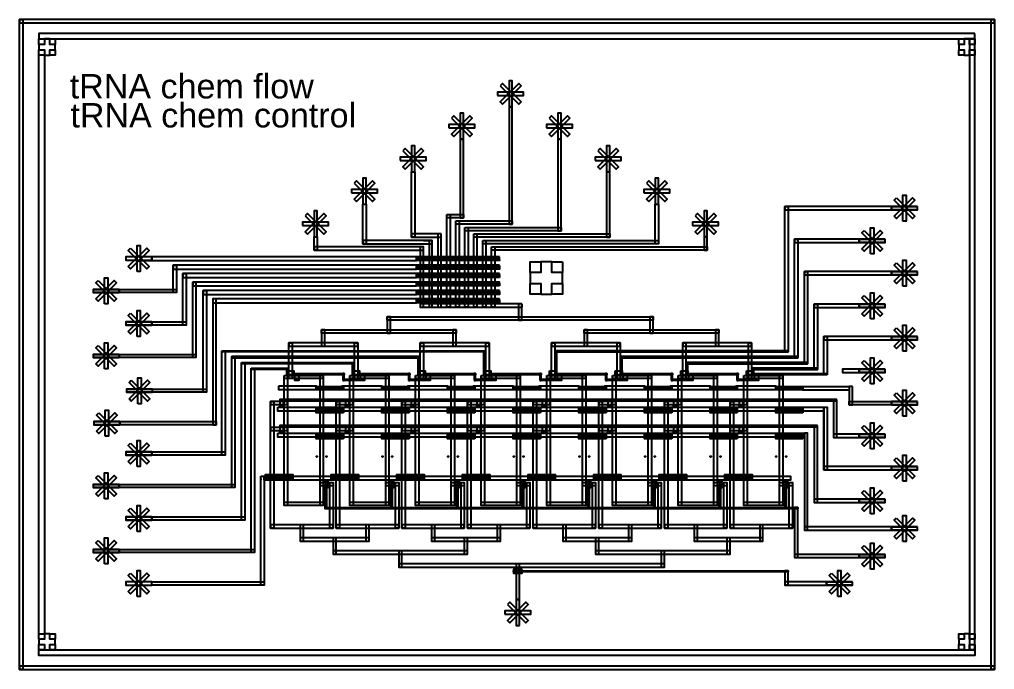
# Model space of a CAD drawing. Header units: millimetres. Extents: x -31993 to 32007, y -21958 to 22042.
# Drawn here: x -31993 to -1993, y -21958 to -1958 of the extents above; entities that cross this region are included whole.
import ezdxf

# ---------------------------------------------------------------- set-up
doc = ezdxf.new("R2010")
doc.units = ezdxf.units.MM
doc.layers.add('Control', color=1, linetype='Continuous')
doc.layers.add('flow', color=150, linetype='Continuous')
doc.styles.get("Standard").update_dxf_attribs({"font": 'arial.ttf'})

msp = doc.modelspace()

# ---------------------------------------------------------------- linework, layer by layer
at = {"layer": 'Control'}
for p, q in [((-31993, -1958), (-31893, -1958)), ((-1993, -1958), (-1993, -2058)), ((-5160, -7816), (-5160, -7716)), ((-5160, -7816), (-5160, -7716)), ((-5160, -7816), (-5160, -7716)), ((-5160, -7716), (-4360, -7716)), ((-4360, -7816), (-5160, -7816)), ((-6160, -8816), (-6160, -8716)), ((-6160, -8816), (-6160, -8716)), ((-6160, -8816), (-6160, -8716)), ((-6160, -8716), (-5360, -8716)), ((-5360, -8816), (-6160, -8816)), ((-27926, -9261), (-27926, -9361)), ((-5160, -9816), (-5160, -9716)), ((-5160, -9816), (-5160, -9716)), ((-5160, -9816), (-5160, -9716)), ((-5160, -9716), (-4360, -9716)), ((-4360, -9816), (-5160, -9816)), ((-29726, -10261), (-28926, -10261)), ((-28926, -10361), (-29726, -10361)), ((-28926, -10261), (-28926, -10361)), ((-28926, -10261), (-28926, -10361)), ((-6160, -10816), (-6160, -10716)), ((-6160, -10816), (-6160, -10716)), ((-6160, -10816), (-6160, -10716)), ((-6160, -10716), (-5360, -10716)), ((-5360, -10816), (-6160, -10816)), ((-28726, -11261), (-27926, -11261)), ((-27926, -11361), (-28726, -11361)), ((-27926, -11261), (-27926, -11361)), ((-27926, -11261), (-27926, -11361)), ((-5160, -11816), (-5160, -11716)), ((-5160, -11816), (-5160, -11716)), ((-5160, -11816), (-5160, -11716)), ((-5160, -11716), (-4360, -11716)), ((-4360, -11816), (-5160, -11816)), ((-29726, -12261), (-28926, -12261)), ((-28926, -12261), (-28926, -12361)), ((-28926, -12261), (-28926, -12361)), ((-28926, -12361), (-29726, -12361)), ((-6160, -12716), (-6160, -12816)), ((-6160, -12816), (-6160, -12716)), ((-6160, -12716), (-5360, -12716)), ((-5360, -12816), (-6160, -12816)), ((-28704, -13329), (-27904, -13329)), ((-27904, -13429), (-28704, -13429)), ((-5160, -13816), (-5160, -13716)), ((-5160, -13816), (-5160, -13716)), ((-5160, -13816), (-5160, -13716)), ((-5160, -13716), (-4360, -13716)), ((-7242, -14013), (-7242, -15816)), ((-4360, -13816), (-5160, -13816)), ((-29704, -14329), (-28904, -14329)), ((-28904, -14329), (-28904, -14429)), ((-28904, -14329), (-28904, -14429)), ((-4710, -14166), (-4810, -14166)), ((-28904, -14429), (-29704, -14429)), ((-7842, -14813), (-7842, -17666)), ((-6160, -14816), (-6160, -14716)), ((-6160, -14816), (-6160, -14716)), ((-6160, -14816), (-6160, -14716)), ((-6160, -14716), (-5360, -14716)), ((-5360, -14816), (-6160, -14816)), ((-28726, -15261), (-27926, -15261)), ((-27926, -15261), (-27926, -15361)), ((-27926, -15261), (-27926, -15361)), ((-27926, -15261), (-27926, -15361)), ((-27926, -15361), (-28726, -15361)), ((-7242, -15816), (-6560, -15816)), ((-6560, -15716), (-7142, -15716)), ((-5160, -15716), (-6560, -15716)), ((-6560, -15816), (-5160, -15816)), ((-5160, -15816), (-5160, -15716)), ((-5160, -15816), (-5160, -15716)), ((-5160, -15816), (-5160, -15716)), ((-5160, -15716), (-4360, -15716)), ((-4360, -15816), (-5160, -15816)), ((-24563, -16078), (-24563, -16118)), ((-24463, -16048), (-24463, -16088)), ((-29726, -16261), (-28926, -16261)), ((-28926, -16361), (-29726, -16361)), ((-28926, -16261), (-28926, -16361)), ((-28926, -16261), (-28926, -16361)), ((-28926, -16261), (-28926, -16361)), ((-22506, -16369), (-22626, -16369)), ((-18525, -16258), (-18505, -16258)), ((-6160, -16816), (-6160, -16716)), ((-6160, -16816), (-6160, -16716)), ((-6160, -16816), (-6160, -16716)), ((-6160, -16716), (-5360, -16716)), ((-5360, -16816), (-6160, -16816)), ((-28726, -17261), (-27926, -17261)), ((-27926, -17361), (-28726, -17361)), ((-27926, -17361), (-27926, -17261)), ((-27926, -17261), (-27926, -17361)), ((-7842, -17666), (-6560, -17666)), ((-6560, -17566), (-7742, -17566)), ((-5160, -17566), (-6560, -17566)), ((-6560, -17666), (-5160, -17666)), ((-5160, -17666), (-5160, -17566)), ((-5160, -17666), (-5160, -17566)), ((-5160, -17566), (-4360, -17566)), ((-4360, -17666), (-5160, -17666)), ((-29726, -18261), (-28926, -18261)), ((-28926, -18261), (-28926, -18361)), ((-28926, -18261), (-28926, -18361)), ((-28926, -18261), (-28926, -18361)), ((-28926, -18361), (-29726, -18361)), ((-6160, -18516), (-6160, -18416)), ((-6160, -18516), (-6160, -18416)), ((-6160, -18516), (-6160, -18416)), ((-6160, -18416), (-5360, -18416)), ((-5360, -18516), (-6160, -18516)), ((-27926, -19361), (-27926, -19261)), ((-8342, -19361), (-8442, -19361)), ((-7166, -19361), (-7166, -19261)), ((-7166, -19361), (-7166, -19261)), ((-7166, -19361), (-7166, -19261)), ((-7166, -19261), (-6366, -19261)), ((-6366, -19361), (-7166, -19361)), ((-31993, -21958), (-31993, -21858)), ((-1993, -21958), (-2093, -21958))]:
    msp.add_line(p, q, dxfattribs=at)
for points in [[(-31893, -21958), (-31993, -21958), (-31993, -1958), (-31893, -1958)], [(-31993, -2058), (-1993, -2058), (-1993, -1958), (-31993, -1958)], [(-2093, -1958), (-1993, -1958), (-1993, -21958), (-2093, -21958)], [(-31226, -2558), (-31226, -2725), (-31393, -2725), (-31393, -2892), (-31226, -2892), (-31226, -3058), (-31059, -3058), (-31059, -2892), (-30893, -2892), (-30893, -2725), (-31059, -2725), (-31059, -2558)], [(-2593, -2725), (-2759, -2725), (-2759, -2558), (-2926, -2558), (-2926, -2725), (-3093, -2725), (-3093, -2892), (-2926, -2892), (-2926, -3058), (-2759, -3058), (-2759, -2892), (-2593, -2892)], [(-5078, -8013), (-4512, -7447), (-4442, -7518), (-5007, -8084)], [(-5007, -7447), (-4442, -8013), (-4512, -8084), (-5078, -7518)], [(-4810, -8166), (-4810, -7366), (-4710, -7366), (-4710, -8166)], [(-5160, -7716), (-8442, -7716), (-8442, -7816), (-5160, -7816)], [(-8442, -7716), (-8342, -7716), (-8342, -12188), (-8442, -12188)], [(-4360, -7716), (-5160, -7716), (-5160, -7816), (-4360, -7816)], [(-5810, -9166), (-5810, -8366), (-5710, -8366), (-5710, -9166)], [(-6078, -9013), (-5512, -8447), (-5442, -8518), (-6007, -9084)], [(-6007, -8447), (-5442, -9013), (-5512, -9084), (-6078, -8518)], [(-28644, -9558), (-28079, -8993), (-28008, -9063), (-28573, -9629)], [(-28573, -8993), (-28008, -9558), (-28079, -9629), (-28644, -9063)], [(-28376, -9711), (-28376, -8911), (-28276, -8911), (-28276, -9711)], [(-6160, -8716), (-8142, -8716), (-8142, -8816), (-6160, -8816)], [(-8142, -8716), (-8042, -8716), (-8042, -12368), (-8142, -12368)], [(-5360, -8716), (-6160, -8716), (-6160, -8816), (-5360, -8816)], [(-27926, -9261), (-28726, -9261), (-28726, -9361), (-27926, -9361)], [(-19778, -9258), (-28276, -9258), (-28276, -9378), (-19778, -9378)], [(-17226, -9258), (-19778, -9258), (-19778, -9288), (-17226, -9288)], [(-17226, -9288), (-18103, -9288), (-18103, -9348), (-17226, -9348)], [(-27263, -9518), (-27163, -9518), (-27163, -10361), (-27263, -10361)], [(-19778, -9518), (-27263, -9518), (-27263, -9638), (-19778, -9638)], [(-19778, -9348), (-17226, -9348), (-17226, -9378), (-19778, -9378)], [(-17226, -9518), (-19778, -9518), (-19778, -9548), (-17226, -9548)], [(-18928, -9548), (-18103, -9548), (-18103, -9608), (-18928, -9608)], [(-17256, -9548), (-17226, -9548), (-17226, -9608), (-17256, -9608)], [(-15615, -10411), (-15615, -10078), (-15282, -10078), (-15282, -9745), (-15615, -9745), (-15615, -9411), (-15949, -9411), (-15949, -9745), (-16282, -9745), (-16282, -10078), (-15949, -10078), (-15949, -10411)], [(-5078, -10013), (-4512, -9447), (-4442, -9518), (-5007, -10084)], [(-5007, -9447), (-4442, -10013), (-4512, -10084), (-5078, -9518)], [(-4810, -10166), (-4810, -9366), (-4710, -9366), (-4710, -10166)], [(-26963, -9778), (-26863, -9778), (-26863, -11361), (-26963, -11361)], [(-19778, -9778), (-26963, -9778), (-26963, -9898), (-19778, -9898)], [(-19778, -9608), (-17226, -9608), (-17226, -9638), (-19778, -9638)], [(-17226, -9778), (-19778, -9778), (-19778, -9808), (-17226, -9808)], [(-19778, -9808), (-18928, -9808), (-18928, -9868), (-19778, -9868)], [(-17226, -9898), (-19778, -9898), (-19778, -9868), (-17226, -9868)], [(-17256, -9808), (-17226, -9808), (-17226, -9868), (-17256, -9868)], [(-5160, -9716), (-7842, -9716), (-7842, -9816), (-5160, -9816)], [(-7842, -9716), (-7742, -9716), (-7742, -12548), (-7842, -12548)], [(-4360, -9716), (-5160, -9716), (-5160, -9816), (-4360, -9816)], [(-29644, -10558), (-29079, -9993), (-29008, -10063), (-29573, -10629)], [(-29573, -9993), (-29008, -10558), (-29079, -10629), (-29644, -10063)], [(-29376, -10711), (-29376, -9911), (-29276, -9911), (-29276, -10711)], [(-26663, -10038), (-26563, -10038), (-26563, -12361), (-26663, -12361)], [(-19778, -10038), (-26663, -10038), (-26663, -10158), (-19778, -10158)], [(-19778, -10068), (-17226, -10068), (-17226, -10038), (-19778, -10038)], [(-17226, -10158), (-19778, -10158), (-19778, -10128), (-17226, -10128)], [(-19203, -10068), (-18928, -10068), (-18928, -10128), (-19203, -10128)], [(-18378, -10068), (-18103, -10068), (-18103, -10128), (-18378, -10128)], [(-17553, -10068), (-17226, -10068), (-17226, -10128), (-17553, -10128)], [(-28926, -10261), (-29726, -10261), (-29726, -10361), (-28926, -10361)], [(-28926, -10261), (-27163, -10261), (-27163, -10361), (-28926, -10361)], [(-26341, -10298), (-26241, -10298), (-26241, -13429), (-26341, -13429)], [(-19778, -10298), (-26341, -10298), (-26341, -10418), (-19778, -10418)], [(-17226, -10298), (-19778, -10298), (-19778, -10328), (-17226, -10328)], [(-19778, -10388), (-17226, -10388), (-17226, -10418), (-19778, -10418)], [(-19478, -10328), (-19203, -10328), (-19203, -10388), (-19478, -10388)], [(-18653, -10328), (-18378, -10328), (-18378, -10388), (-18653, -10388)], [(-17828, -10328), (-17553, -10328), (-17553, -10388), (-17828, -10388)], [(-17256, -10328), (-17226, -10328), (-17226, -10388), (-17256, -10388)], [(-6078, -11013), (-5512, -10447), (-5442, -10518), (-6007, -11084)], [(-6007, -10447), (-5442, -11013), (-5512, -11084), (-6078, -10518)], [(-5810, -11166), (-5810, -10366), (-5710, -10366), (-5710, -11166)], [(-25941, -10558), (-26041, -10558), (-26041, -14429), (-25941, -14429)], [(-19778, -10558), (-26041, -10558), (-26041, -10678), (-19778, -10678)], [(-17226, -10558), (-19778, -10558), (-19778, -10588), (-17226, -10588)], [(-19778, -10588), (-19478, -10588), (-19478, -10648), (-19778, -10648)], [(-17226, -10678), (-19778, -10678), (-19778, -10648), (-17226, -10648)], [(-18928, -10588), (-18653, -10588), (-18653, -10648), (-18928, -10648)], [(-18103, -10588), (-17828, -10588), (-17828, -10648), (-18103, -10648)], [(-17256, -10588), (-17226, -10588), (-17226, -10648), (-17256, -10648)], [(-6160, -10716), (-7542, -10716), (-7542, -10816), (-6160, -10816)], [(-7542, -10716), (-7442, -10716), (-7442, -12728), (-7542, -12728)], [(-5360, -10716), (-6160, -10716), (-6160, -10816), (-5360, -10816)], [(-28644, -11558), (-28079, -10993), (-28008, -11063), (-28573, -11629)], [(-28573, -10993), (-28008, -11558), (-28079, -11629), (-28644, -11063)], [(-28376, -11711), (-28376, -10911), (-28276, -10911), (-28276, -11711)], [(-27926, -11261), (-28726, -11261), (-28726, -11361), (-27926, -11361)], [(-27926, -11261), (-26863, -11261), (-26863, -11361), (-27926, -11361)], [(-4810, -12166), (-4810, -11366), (-4710, -11366), (-4710, -12166)], [(-5078, -12013), (-4512, -11447), (-4442, -11518), (-5007, -12084)], [(-5007, -11447), (-4442, -12013), (-4512, -12084), (-5078, -11518)], [(-29644, -12558), (-29079, -11993), (-29008, -12063), (-29573, -12629)], [(-29573, -11993), (-29008, -12558), (-29079, -12629), (-29644, -12063)], [(-29376, -12711), (-29376, -11911), (-29276, -11911), (-29276, -12711)], [(-5160, -11716), (-7242, -11716), (-7242, -11816), (-5160, -11816)], [(-7142, -12888), (-7242, -12888), (-7242, -11716), (-7142, -11716)], [(-4360, -11716), (-5160, -11716), (-5160, -11816), (-4360, -11816)], [(-28926, -12261), (-29726, -12261), (-29726, -12361), (-28926, -12361)], [(-28926, -12261), (-26563, -12261), (-26563, -12361), (-28926, -12361)], [(-25763, -12148), (-17666, -12148), (-17666, -12188), (-25763, -12188)], [(-25763, -12148), (-25663, -12148), (-25663, -15361), (-25763, -15361)], [(-17706, -12148), (-17666, -12148), (-17666, -12888), (-17706, -12888)], [(-15471, -12888), (-15511, -12888), (-15511, -12148), (-15471, -12148)], [(-8342, -12148), (-15506, -12148), (-15506, -12188), (-8342, -12188)], [(-19686, -12328), (-25463, -12328), (-25463, -12368), (-19686, -12368)], [(-25363, -16361), (-25463, -16361), (-25463, -12328), (-25363, -12328)], [(-25163, -12508), (-21706, -12508), (-21706, -12548), (-25163, -12548)], [(-25163, -12508), (-25063, -12508), (-25063, -17361), (-25163, -17361)], [(-21746, -12508), (-21706, -12508), (-21706, -12888), (-21746, -12888)], [(-19726, -12328), (-19686, -12328), (-19686, -12888), (-19726, -12888)], [(-13491, -12888), (-13451, -12888), (-13451, -12328), (-13491, -12328)], [(-8042, -12328), (-13486, -12328), (-13486, -12368), (-8042, -12368)], [(-11431, -12508), (-11471, -12508), (-11471, -12888), (-11431, -12888)], [(-7742, -12508), (-11466, -12508), (-11466, -12548), (-7742, -12548)], [(-6078, -13013), (-5512, -12447), (-5442, -12518), (-6007, -13084)], [(-6007, -12447), (-5442, -13013), (-5512, -13084), (-6078, -12518)], [(-5810, -13166), (-5810, -12366), (-5710, -12366), (-5710, -13166)], [(-24863, -12688), (-23726, -12688), (-23726, -12728), (-24863, -12728)], [(-24863, -12688), (-24763, -12688), (-24763, -18361), (-24863, -18361)], [(-23766, -12688), (-23726, -12688), (-23726, -12888), (-23766, -12888)], [(-23766, -12768), (-23551, -12768), (-23551, -12888), (-23766, -12888)], [(-23516, -12848), (-23396, -12848), (-23396, -13068), (-23516, -13068)], [(-22001, -12888), (-23516, -12888), (-23516, -12848), (-22001, -12848)], [(-22041, -13068), (-22001, -13068), (-22001, -12848), (-22041, -12848)], [(-21746, -12768), (-21531, -12768), (-21531, -12888), (-21746, -12888)], [(-21496, -12848), (-21376, -12848), (-21376, -13068), (-21496, -13068)], [(-19981, -12888), (-21496, -12888), (-21496, -12848), (-19981, -12848)], [(-20021, -13068), (-19981, -13068), (-19981, -12848), (-20021, -12848)], [(-19726, -12768), (-19511, -12768), (-19511, -12888), (-19726, -12888)], [(-19476, -12848), (-19356, -12848), (-19356, -13068), (-19476, -13068)], [(-17961, -12888), (-19476, -12888), (-19476, -12848), (-17961, -12848)], [(-18001, -13068), (-17961, -13068), (-17961, -12848), (-18001, -12848)], [(-17706, -12768), (-17491, -12768), (-17491, -12888), (-17706, -12888)], [(-17456, -12848), (-17336, -12848), (-17336, -13068), (-17456, -13068)], [(-15941, -12888), (-17456, -12888), (-17456, -12848), (-15941, -12848)], [(-15981, -13068), (-15941, -13068), (-15941, -12848), (-15981, -12848)], [(-15686, -12768), (-15471, -12768), (-15471, -12888), (-15686, -12888)], [(-15436, -12848), (-15316, -12848), (-15316, -13068), (-15436, -13068)], [(-13921, -12888), (-15436, -12888), (-15436, -12848), (-13921, -12848)], [(-13961, -13068), (-13921, -13068), (-13921, -12848), (-13961, -12848)], [(-13666, -12768), (-13451, -12768), (-13451, -12888), (-13666, -12888)], [(-13416, -12848), (-13296, -12848), (-13296, -13068), (-13416, -13068)], [(-11901, -12888), (-13416, -12888), (-13416, -12848), (-11901, -12848)], [(-11941, -13068), (-11901, -13068), (-11901, -12848), (-11941, -12848)], [(-11646, -12768), (-11431, -12768), (-11431, -12888), (-11646, -12888)], [(-11396, -12848), (-11276, -12848), (-11276, -13068), (-11396, -13068)], [(-9881, -12888), (-11396, -12888), (-11396, -12848), (-9881, -12848)], [(-9921, -13068), (-9881, -13068), (-9881, -12848), (-9921, -12848)], [(-9626, -12768), (-9411, -12768), (-9411, -12888), (-9626, -12888)], [(-9411, -12688), (-9451, -12688), (-9451, -12888), (-9411, -12888)], [(-7442, -12688), (-9446, -12688), (-9446, -12728), (-7442, -12728)], [(-9376, -12848), (-9256, -12848), (-9256, -13068), (-9376, -13068)], [(-7142, -12888), (-9376, -12888), (-9376, -12848), (-7142, -12848)], [(-6160, -12716), (-6665, -12716), (-6665, -12816), (-6160, -12816)], [(-5360, -12716), (-6160, -12716), (-6160, -12816), (-5360, -12816)], [(-28623, -13626), (-28057, -13060), (-27986, -13131), (-28552, -13697)], [(-28552, -13060), (-27986, -13626), (-28057, -13697), (-28623, -13131)], [(-28354, -13779), (-28354, -12979), (-28254, -12979), (-28254, -13779)], [(-21446, -13068), (-22001, -13068), (-22001, -13028), (-21446, -13028)], [(-19426, -13068), (-19981, -13068), (-19981, -13028), (-19426, -13028)], [(-17406, -13068), (-17961, -13068), (-17961, -13028), (-17406, -13028)], [(-15386, -13068), (-15941, -13068), (-15941, -13028), (-15386, -13028)], [(-13366, -13068), (-13921, -13068), (-13921, -13028), (-13366, -13028)], [(-11346, -13068), (-11901, -13068), (-11901, -13028), (-11346, -13028)], [(-9326, -13068), (-9881, -13068), (-9881, -13028), (-9326, -13028)], [(-27904, -13329), (-28704, -13329), (-28704, -13429), (-27904, -13429)], [(-27904, -13329), (-26241, -13329), (-26241, -13429), (-27904, -13429)], [(-24015, -13228), (-22866, -13228), (-22866, -13348), (-24015, -13348)], [(-22826, -13348), (-22866, -13348), (-22866, -13249), (-22826, -13249)], [(-22826, -13248), (-22066, -13248), (-22066, -13278), (-22826, -13278)], [(-22826, -13318), (-22066, -13318), (-22066, -13348), (-22826, -13348)], [(-22026, -13348), (-22066, -13348), (-22066, -13228), (-22026, -13228)], [(-22026, -13228), (-20846, -13228), (-20846, -13348), (-22026, -13348)], [(-20806, -13348), (-20846, -13348), (-20846, -13249), (-20806, -13249)], [(-20806, -13248), (-20046, -13248), (-20046, -13278), (-20806, -13278)], [(-20806, -13318), (-20046, -13318), (-20046, -13348), (-20806, -13348)], [(-20006, -13348), (-20046, -13348), (-20046, -13228), (-20006, -13228)], [(-20006, -13228), (-18826, -13228), (-18826, -13348), (-20006, -13348)], [(-18786, -13348), (-18826, -13348), (-18826, -13249), (-18786, -13249)], [(-18786, -13248), (-18026, -13248), (-18026, -13278), (-18786, -13278)], [(-18786, -13318), (-18026, -13318), (-18026, -13348), (-18786, -13348)], [(-17986, -13348), (-18026, -13348), (-18026, -13228), (-17986, -13228)], [(-17986, -13228), (-16806, -13228), (-16806, -13348), (-17986, -13348)], [(-16766, -13348), (-16806, -13348), (-16806, -13249), (-16766, -13249)], [(-16766, -13248), (-16006, -13248), (-16006, -13278), (-16766, -13278)], [(-16766, -13318), (-16006, -13318), (-16006, -13348), (-16766, -13348)], [(-15966, -13348), (-16006, -13348), (-16006, -13228), (-15966, -13228)], [(-15966, -13228), (-14786, -13228), (-14786, -13348), (-15966, -13348)], [(-14746, -13348), (-14786, -13348), (-14786, -13249), (-14746, -13249)], [(-14746, -13248), (-13986, -13248), (-13986, -13278), (-14746, -13278)], [(-14746, -13318), (-13986, -13318), (-13986, -13348), (-14746, -13348)], [(-13946, -13348), (-13986, -13348), (-13986, -13228), (-13946, -13228)], [(-13946, -13228), (-12766, -13228), (-12766, -13348), (-13946, -13348)], [(-12726, -13348), (-12766, -13348), (-12766, -13249), (-12726, -13249)], [(-12726, -13248), (-11966, -13248), (-11966, -13278), (-12726, -13278)], [(-12726, -13318), (-11966, -13318), (-11966, -13348), (-12726, -13348)], [(-11926, -13348), (-11966, -13348), (-11966, -13228), (-11926, -13228)], [(-11926, -13228), (-10746, -13228), (-10746, -13348), (-11926, -13348)], [(-10706, -13348), (-10746, -13348), (-10746, -13249), (-10706, -13249)], [(-10706, -13248), (-9946, -13248), (-9946, -13278), (-10706, -13278)], [(-10706, -13318), (-9946, -13318), (-9946, -13348), (-10706, -13348)], [(-9906, -13348), (-9946, -13348), (-9946, -13228), (-9906, -13228)], [(-9906, -13228), (-8726, -13228), (-8726, -13348), (-9906, -13348)], [(-8686, -13348), (-8726, -13348), (-8726, -13247), (-8686, -13247)], [(-8686, -13248), (-7926, -13248), (-7926, -13278), (-8686, -13278)], [(-8686, -13318), (-7926, -13318), (-7926, -13348), (-8686, -13348)], [(-7886, -13348), (-7926, -13348), (-7926, -13248), (-7886, -13248)], [(-7886, -13248), (-6460, -13248), (-6460, -13368), (-7886, -13368)], [(-6360, -13248), (-6460, -13248), (-6460, -13816), (-6360, -13816)], [(-5078, -14013), (-4512, -13447), (-4442, -13518), (-5007, -14084)], [(-5007, -13447), (-4442, -14013), (-4512, -14084), (-5078, -13518)], [(-4810, -14166), (-4810, -13366), (-4710, -13366), (-4710, -14166)], [(-6842, -13648), (-23986, -13648), (-23986, -13688), (-6842, -13688)], [(-23986, -13838), (-23866, -13838), (-23866, -13648), (-23986, -13648)], [(-21966, -13838), (-21846, -13838), (-21846, -13648), (-21966, -13648)], [(-19946, -13838), (-19826, -13838), (-19826, -13648), (-19946, -13648)], [(-17926, -13838), (-17806, -13838), (-17806, -13648), (-17926, -13648)], [(-15906, -13838), (-15786, -13838), (-15786, -13648), (-15906, -13648)], [(-13886, -13838), (-13766, -13838), (-13766, -13648), (-13886, -13648)], [(-11866, -13838), (-11746, -13838), (-11746, -13648), (-11866, -13648)], [(-9846, -13838), (-9726, -13838), (-9726, -13648), (-9846, -13648)], [(-6842, -13648), (-6942, -13648), (-6942, -14816), (-6842, -14816)], [(-5160, -13816), (-6460, -13816), (-6460, -13716), (-5160, -13716)], [(-4360, -13716), (-5160, -13716), (-5160, -13816), (-4360, -13816)], [(-29623, -14626), (-29057, -14060), (-28986, -14131), (-29552, -14697)], [(-29552, -14060), (-28986, -14626), (-29057, -14697), (-29623, -14131)], [(-29354, -14779), (-29354, -13979), (-29254, -13979), (-29254, -14779)], [(-24046, -13888), (-22866, -13888), (-22866, -14008), (-24046, -14008)], [(-23986, -13838), (-23866, -13838), (-23866, -13853), (-23986, -13853)], [(-22826, -14058), (-22866, -14058), (-22866, -13888), (-22826, -13888)], [(-22826, -13888), (-22066, -13888), (-22066, -13918), (-22826, -13918)], [(-22826, -13958), (-22066, -13958), (-22066, -13988), (-22826, -13988)], [(-22826, -14028), (-22066, -14028), (-22066, -14058), (-22826, -14058)], [(-22026, -14058), (-22066, -14058), (-22066, -13888), (-22026, -13888)], [(-22026, -13888), (-20846, -13888), (-20846, -14008), (-22026, -14008)], [(-21966, -13838), (-21846, -13838), (-21846, -13853), (-21966, -13853)], [(-20806, -14058), (-20846, -14058), (-20846, -13888), (-20806, -13888)], [(-20806, -13888), (-20046, -13888), (-20046, -13918), (-20806, -13918)], [(-20806, -13958), (-20046, -13958), (-20046, -13988), (-20806, -13988)], [(-20806, -14028), (-20046, -14028), (-20046, -14058), (-20806, -14058)], [(-20006, -14058), (-20046, -14058), (-20046, -13888), (-20006, -13888)], [(-20006, -13888), (-18826, -13888), (-18826, -14008), (-20006, -14008)], [(-19946, -13838), (-19826, -13838), (-19826, -13853), (-19946, -13853)], [(-18786, -14058), (-18826, -14058), (-18826, -13888), (-18786, -13888)], [(-18786, -13888), (-18026, -13888), (-18026, -13918), (-18786, -13918)], [(-18786, -13958), (-18026, -13958), (-18026, -13988), (-18786, -13988)], [(-18786, -14028), (-18026, -14028), (-18026, -14058), (-18786, -14058)], [(-17986, -14058), (-18026, -14058), (-18026, -13888), (-17986, -13888)], [(-17986, -13888), (-16806, -13888), (-16806, -14008), (-17986, -14008)], [(-17926, -13838), (-17806, -13838), (-17806, -13853), (-17926, -13853)], [(-16766, -14058), (-16806, -14058), (-16806, -13888), (-16766, -13888)], [(-16766, -13888), (-16006, -13888), (-16006, -13918), (-16766, -13918)], [(-16766, -13958), (-16006, -13958), (-16006, -13988), (-16766, -13988)], [(-16766, -14028), (-16006, -14028), (-16006, -14058), (-16766, -14058)], [(-15966, -14058), (-16006, -14058), (-16006, -13888), (-15966, -13888)], [(-15966, -13888), (-14786, -13888), (-14786, -14008), (-15966, -14008)], [(-15906, -13838), (-15786, -13838), (-15786, -13853), (-15906, -13853)], [(-14746, -14058), (-14786, -14058), (-14786, -13888), (-14746, -13888)], [(-14746, -13888), (-13986, -13888), (-13986, -13918), (-14746, -13918)], [(-14746, -13958), (-13986, -13958), (-13986, -13988), (-14746, -13988)], [(-14746, -14028), (-13986, -14028), (-13986, -14058), (-14746, -14058)], [(-13946, -14058), (-13986, -14058), (-13986, -13888), (-13946, -13888)], [(-13946, -13888), (-12766, -13888), (-12766, -14008), (-13946, -14008)], [(-13886, -13838), (-13766, -13838), (-13766, -13853), (-13886, -13853)], [(-12726, -14058), (-12766, -14058), (-12766, -13888), (-12726, -13888)], [(-12726, -13888), (-11966, -13888), (-11966, -13918), (-12726, -13918)], [(-12726, -13958), (-11966, -13958), (-11966, -13988), (-12726, -13988)], [(-12726, -14028), (-11966, -14028), (-11966, -14058), (-12726, -14058)], [(-11926, -14058), (-11966, -14058), (-11966, -13888), (-11926, -13888)], [(-11926, -13888), (-10746, -13888), (-10746, -14008), (-11926, -14008)], [(-11866, -13838), (-11746, -13838), (-11746, -13853), (-11866, -13853)], [(-10706, -14058), (-10746, -14058), (-10746, -13888), (-10706, -13888)], [(-10706, -13888), (-9946, -13888), (-9946, -13918), (-10706, -13918)], [(-10706, -13958), (-9946, -13958), (-9946, -13988), (-10706, -13988)], [(-10706, -14028), (-9946, -14028), (-9946, -14058), (-10706, -14058)], [(-9906, -14058), (-9946, -14058), (-9946, -13888), (-9906, -13888)], [(-9906, -13888), (-8726, -13888), (-8726, -14008), (-9906, -14008)], [(-9846, -13838), (-9726, -13838), (-9726, -13853), (-9846, -13853)], [(-8686, -14058), (-8726, -14058), (-8726, -13888), (-8686, -13888)], [(-8686, -13888), (-7926, -13888), (-7926, -13918), (-8686, -13918)], [(-8686, -13958), (-7926, -13958), (-7926, -13988), (-8686, -13988)], [(-8686, -14028), (-7926, -14028), (-7926, -14058), (-8686, -14058)], [(-7886, -14058), (-7926, -14058), (-7926, -13888), (-7886, -13888)], [(-7886, -13888), (-7242, -13888), (-7242, -14013), (-7886, -14013)], [(-7242, -13888), (-7142, -13888), (-7142, -15816), (-7242, -15816)], [(-28904, -14329), (-29704, -14329), (-29704, -14429), (-28904, -14429)], [(-28904, -14329), (-25941, -14329), (-25941, -14429), (-28904, -14429)], [(-5810, -15166), (-5810, -14366), (-5710, -14366), (-5710, -15166)], [(-24046, -14688), (-22866, -14688), (-22866, -14808), (-24046, -14808)], [(-7442, -14448), (-23986, -14448), (-23986, -14488), (-7442, -14488)], [(-23986, -14638), (-23866, -14638), (-23866, -14448), (-23986, -14448)], [(-23986, -14638), (-23866, -14638), (-23866, -14653), (-23986, -14653)], [(-22826, -14858), (-22866, -14858), (-22866, -14688), (-22826, -14688)], [(-22826, -14688), (-22066, -14688), (-22066, -14718), (-22826, -14718)], [(-22026, -14858), (-22066, -14858), (-22066, -14688), (-22026, -14688)], [(-22026, -14688), (-20846, -14688), (-20846, -14808), (-22026, -14808)], [(-21966, -14638), (-21846, -14638), (-21846, -14448), (-21966, -14448)], [(-21966, -14638), (-21846, -14638), (-21846, -14653), (-21966, -14653)], [(-20806, -14858), (-20846, -14858), (-20846, -14688), (-20806, -14688)], [(-20806, -14688), (-20046, -14688), (-20046, -14718), (-20806, -14718)], [(-20006, -14858), (-20046, -14858), (-20046, -14688), (-20006, -14688)], [(-20006, -14688), (-18826, -14688), (-18826, -14808), (-20006, -14808)], [(-19946, -14638), (-19826, -14638), (-19826, -14448), (-19946, -14448)], [(-19946, -14638), (-19826, -14638), (-19826, -14653), (-19946, -14653)], [(-18786, -14858), (-18826, -14858), (-18826, -14688), (-18786, -14688)], [(-18786, -14688), (-18026, -14688), (-18026, -14718), (-18786, -14718)], [(-17986, -14858), (-18026, -14858), (-18026, -14688), (-17986, -14688)], [(-17986, -14688), (-16806, -14688), (-16806, -14808), (-17986, -14808)], [(-17926, -14638), (-17806, -14638), (-17806, -14448), (-17926, -14448)], [(-17926, -14638), (-17806, -14638), (-17806, -14653), (-17926, -14653)], [(-16766, -14858), (-16806, -14858), (-16806, -14688), (-16766, -14688)], [(-16766, -14688), (-16006, -14688), (-16006, -14718), (-16766, -14718)], [(-15966, -14858), (-16006, -14858), (-16006, -14688), (-15966, -14688)], [(-15966, -14688), (-14786, -14688), (-14786, -14808), (-15966, -14808)], [(-15906, -14638), (-15786, -14638), (-15786, -14448), (-15906, -14448)], [(-15906, -14638), (-15786, -14638), (-15786, -14653), (-15906, -14653)], [(-14746, -14858), (-14786, -14858), (-14786, -14688), (-14746, -14688)], [(-14746, -14688), (-13986, -14688), (-13986, -14718), (-14746, -14718)], [(-13946, -14858), (-13986, -14858), (-13986, -14688), (-13946, -14688)], [(-13946, -14688), (-12766, -14688), (-12766, -14808), (-13946, -14808)], [(-13886, -14638), (-13766, -14638), (-13766, -14448), (-13886, -14448)], [(-13886, -14638), (-13766, -14638), (-13766, -14653), (-13886, -14653)], [(-12726, -14858), (-12766, -14858), (-12766, -14688), (-12726, -14688)], [(-12726, -14688), (-11966, -14688), (-11966, -14718), (-12726, -14718)], [(-11926, -14858), (-11966, -14858), (-11966, -14688), (-11926, -14688)], [(-11926, -14688), (-10746, -14688), (-10746, -14808), (-11926, -14808)], [(-11866, -14638), (-11746, -14638), (-11746, -14448), (-11866, -14448)], [(-11866, -14638), (-11746, -14638), (-11746, -14653), (-11866, -14653)], [(-10706, -14858), (-10746, -14858), (-10746, -14688), (-10706, -14688)], [(-10706, -14688), (-9946, -14688), (-9946, -14718), (-10706, -14718)], [(-9906, -14858), (-9946, -14858), (-9946, -14688), (-9906, -14688)], [(-9906, -14688), (-8726, -14688), (-8726, -14808), (-9906, -14808)], [(-9846, -14638), (-9726, -14638), (-9726, -14448), (-9846, -14448)], [(-9846, -14638), (-9726, -14638), (-9726, -14653), (-9846, -14653)], [(-8686, -14858), (-8726, -14858), (-8726, -14688), (-8686, -14688)], [(-8686, -14688), (-7926, -14688), (-7926, -14718), (-8686, -14718)], [(-7886, -14858), (-7926, -14858), (-7926, -14688), (-7886, -14688)], [(-7886, -14688), (-7842, -14688), (-7842, -14813), (-7886, -14813)], [(-7842, -17666), (-7742, -17666), (-7742, -14688), (-7842, -14688)], [(-7442, -14448), (-7542, -14448), (-7542, -16816), (-7442, -16816)], [(-6078, -15013), (-5512, -14447), (-5442, -14518), (-6007, -15084)], [(-6007, -14447), (-5442, -15013), (-5512, -15084), (-6078, -14518)], [(-28644, -15558), (-28079, -14993), (-28008, -15063), (-28573, -15629)], [(-28573, -14993), (-28008, -15558), (-28079, -15629), (-28644, -15063)], [(-28376, -15711), (-28376, -14911), (-28276, -14911), (-28276, -15711)], [(-22826, -14758), (-22066, -14758), (-22066, -14788), (-22826, -14788)], [(-22826, -14828), (-22066, -14828), (-22066, -14858), (-22826, -14858)], [(-20806, -14758), (-20046, -14758), (-20046, -14788), (-20806, -14788)], [(-20806, -14828), (-20046, -14828), (-20046, -14858), (-20806, -14858)], [(-18786, -14758), (-18026, -14758), (-18026, -14788), (-18786, -14788)], [(-18786, -14828), (-18026, -14828), (-18026, -14858), (-18786, -14858)], [(-16766, -14758), (-16006, -14758), (-16006, -14788), (-16766, -14788)], [(-16766, -14828), (-16006, -14828), (-16006, -14858), (-16766, -14858)], [(-14746, -14758), (-13986, -14758), (-13986, -14788), (-14746, -14788)], [(-14746, -14828), (-13986, -14828), (-13986, -14858), (-14746, -14858)], [(-12726, -14758), (-11966, -14758), (-11966, -14788), (-12726, -14788)], [(-12726, -14828), (-11966, -14828), (-11966, -14858), (-12726, -14858)], [(-10706, -14758), (-9946, -14758), (-9946, -14788), (-10706, -14788)], [(-10706, -14828), (-9946, -14828), (-9946, -14858), (-10706, -14858)], [(-8686, -14758), (-7926, -14758), (-7926, -14788), (-8686, -14788)], [(-8686, -14828), (-7926, -14828), (-7926, -14858), (-8686, -14858)], [(-6942, -14816), (-6160, -14816), (-6160, -14716), (-6942, -14716)], [(-5360, -14716), (-6160, -14716), (-6160, -14816), (-5360, -14816)], [(-27926, -15261), (-28726, -15261), (-28726, -15361), (-27926, -15361)], [(-27926, -15261), (-25663, -15261), (-25663, -15361), (-27926, -15361)], [(-5078, -16013), (-4512, -15447), (-4442, -15518), (-5007, -16084)], [(-5007, -15447), (-4442, -16013), (-4512, -16084), (-5078, -15518)], [(-4810, -16166), (-4810, -15366), (-4710, -15366), (-4710, -16166)], [(-5160, -15716), (-7242, -15716), (-7242, -15816), (-5160, -15816)], [(-4360, -15716), (-5160, -15716), (-5160, -15816), (-4360, -15816)], [(-29644, -16558), (-29079, -15993), (-29008, -16063), (-29573, -16629)], [(-29573, -15993), (-29008, -16558), (-29079, -16629), (-29644, -16063)], [(-29376, -16711), (-29376, -15911), (-29276, -15911), (-29276, -16711)], [(-24563, -16008), (-24463, -16008), (-24463, -19361), (-24563, -19361)], [(-24463, -16008), (-24426, -16008), (-24426, -16128), (-24463, -16128)], [(-24386, -16128), (-24426, -16128), (-24426, -15958), (-24386, -15958)], [(-24386, -15958), (-23626, -15958), (-23626, -15988), (-24386, -15988)], [(-24386, -16028), (-23626, -16028), (-23626, -16058), (-24386, -16058)], [(-24386, -16098), (-23626, -16098), (-23626, -16128), (-24386, -16128)], [(-23586, -16128), (-23626, -16128), (-23626, -15958), (-23586, -15958)], [(-23586, -16008), (-22406, -16008), (-22406, -16128), (-23586, -16128)], [(-22626, -16157), (-22506, -16157), (-22506, -16369), (-22626, -16369)], [(-22366, -16128), (-22406, -16128), (-22406, -15958), (-22366, -15958)], [(-22366, -15958), (-21606, -15958), (-21606, -15988), (-22366, -15988)], [(-22366, -16028), (-21606, -16028), (-21606, -16058), (-22366, -16058)], [(-22366, -16098), (-21606, -16098), (-21606, -16128), (-22366, -16128)], [(-21566, -16128), (-21606, -16128), (-21606, -15958), (-21566, -15958)], [(-21566, -16008), (-20386, -16008), (-20386, -16128), (-21566, -16128)], [(-20606, -16157), (-20486, -16157), (-20486, -16369), (-20606, -16369)], [(-20346, -16128), (-20386, -16128), (-20386, -15958), (-20346, -15958)], [(-20346, -15958), (-19586, -15958), (-19586, -15988), (-20346, -15988)], [(-20346, -16028), (-19586, -16028), (-19586, -16058), (-20346, -16058)], [(-20346, -16098), (-19586, -16098), (-19586, -16128), (-20346, -16128)], [(-19546, -16128), (-19586, -16128), (-19586, -15958), (-19546, -15958)], [(-19546, -16008), (-18366, -16008), (-18366, -16128), (-19546, -16128)], [(-18586, -16157), (-18466, -16157), (-18466, -16369), (-18586, -16369)], [(-18326, -16128), (-18366, -16128), (-18366, -15958), (-18326, -15958)], [(-18326, -15958), (-17566, -15958), (-17566, -15988), (-18326, -15988)], [(-18326, -16028), (-17566, -16028), (-17566, -16058), (-18326, -16058)], [(-18326, -16098), (-17566, -16098), (-17566, -16128), (-18326, -16128)], [(-17526, -16128), (-17566, -16128), (-17566, -15958), (-17526, -15958)], [(-17526, -16008), (-16346, -16008), (-16346, -16128), (-17526, -16128)], [(-16566, -16157), (-16446, -16157), (-16446, -16369), (-16566, -16369)], [(-16306, -16128), (-16346, -16128), (-16346, -15958), (-16306, -15958)], [(-16306, -15958), (-15546, -15958), (-15546, -15988), (-16306, -15988)], [(-16306, -16028), (-15546, -16028), (-15546, -16058), (-16306, -16058)], [(-16306, -16098), (-15546, -16098), (-15546, -16128), (-16306, -16128)], [(-15506, -16128), (-15546, -16128), (-15546, -15958), (-15506, -15958)], [(-15506, -16008), (-14326, -16008), (-14326, -16128), (-15506, -16128)], [(-14546, -16157), (-14426, -16157), (-14426, -16369), (-14546, -16369)], [(-14286, -16128), (-14326, -16128), (-14326, -15958), (-14286, -15958)], [(-14286, -15958), (-13526, -15958), (-13526, -15988), (-14286, -15988)], [(-14286, -16028), (-13526, -16028), (-13526, -16058), (-14286, -16058)], [(-14286, -16098), (-13526, -16098), (-13526, -16128), (-14286, -16128)], [(-13486, -16128), (-13526, -16128), (-13526, -15958), (-13486, -15958)], [(-13486, -16008), (-12306, -16008), (-12306, -16128), (-13486, -16128)], [(-12526, -16157), (-12406, -16157), (-12406, -16369), (-12526, -16369)], [(-12266, -16128), (-12306, -16128), (-12306, -15958), (-12266, -15958)], [(-12266, -15958), (-11506, -15958), (-11506, -15988), (-12266, -15988)], [(-12266, -16028), (-11506, -16028), (-11506, -16058), (-12266, -16058)], [(-12266, -16098), (-11506, -16098), (-11506, -16128), (-12266, -16128)], [(-11466, -16128), (-11506, -16128), (-11506, -15958), (-11466, -15958)], [(-11466, -16008), (-10286, -16008), (-10286, -16128), (-11466, -16128)], [(-10506, -16157), (-10386, -16157), (-10386, -16369), (-10506, -16369)], [(-10246, -16128), (-10286, -16128), (-10286, -15958), (-10246, -15958)], [(-10246, -15958), (-9486, -15958), (-9486, -15988), (-10246, -15988)], [(-10246, -16028), (-9486, -16028), (-9486, -16058), (-10246, -16058)], [(-10246, -16098), (-9486, -16098), (-9486, -16128), (-10246, -16128)], [(-9446, -16128), (-9486, -16128), (-9486, -15958), (-9446, -15958)], [(-9446, -16008), (-8266, -16008), (-8266, -16128), (-9446, -16128)], [(-8486, -16157), (-8366, -16157), (-8366, -16369), (-8486, -16369)], [(-28926, -16261), (-29726, -16261), (-29726, -16361), (-28926, -16361)], [(-28926, -16261), (-25363, -16261), (-25363, -16361), (-28926, -16361)], [(-22585, -16258), (-22545, -16258), (-22545, -17017), (-22585, -17017)], [(-20565, -16258), (-20525, -16258), (-20525, -17017), (-20565, -17017)], [(-18545, -16258), (-18505, -16258), (-18505, -17017), (-18545, -17017)], [(-16525, -16258), (-16485, -16258), (-16485, -17017), (-16525, -17017)], [(-14505, -16258), (-14465, -16258), (-14465, -17017), (-14505, -17017)], [(-12485, -16258), (-12445, -16258), (-12445, -17017), (-12485, -17017)], [(-10465, -16258), (-10425, -16258), (-10425, -17017), (-10465, -17017)], [(-8445, -16258), (-8405, -16258), (-8405, -17017), (-8445, -17017)], [(-8445, -16258), (-8405, -16258), (-8405, -17017), (-8445, -17017)], [(-6078, -17013), (-5512, -16447), (-5442, -16518), (-6007, -17084)], [(-6007, -16447), (-5442, -17013), (-5512, -17084), (-6078, -16518)], [(-5810, -17166), (-5810, -16366), (-5710, -16366), (-5710, -17166)], [(-7542, -16816), (-6160, -16816), (-6160, -16716), (-7542, -16716)], [(-5360, -16716), (-6160, -16716), (-6160, -16816), (-5360, -16816)], [(-28644, -17558), (-28079, -16993), (-28008, -17063), (-28573, -17629)], [(-28573, -16993), (-28008, -17558), (-28079, -17629), (-28644, -17063)], [(-28376, -17711), (-28376, -16911), (-28276, -16911), (-28276, -17711)], [(-8042, -17017), (-22585, -17017), (-22585, -16977), (-8042, -16977)], [(-8142, -18516), (-8042, -18516), (-8042, -16977), (-8142, -16977)], [(-27926, -17261), (-28726, -17261), (-28726, -17361), (-27926, -17361)], [(-27926, -17261), (-25063, -17261), (-25063, -17361), (-27926, -17361)], [(-5078, -17863), (-4512, -17297), (-4442, -17368), (-5007, -17934)], [(-5007, -17297), (-4442, -17863), (-4512, -17934), (-5078, -17368)], [(-4810, -18016), (-4810, -17216), (-4710, -17216), (-4710, -18016)], [(-5160, -17566), (-7842, -17566), (-7842, -17666), (-5160, -17666)], [(-4360, -17566), (-5160, -17566), (-5160, -17666), (-4360, -17666)], [(-29644, -18558), (-29079, -17993), (-29008, -18063), (-29573, -18629)], [(-29573, -17993), (-29008, -18558), (-29079, -18629), (-29644, -18063)], [(-29376, -18711), (-29376, -17911), (-29276, -17911), (-29276, -18711)], [(-28926, -18261), (-29726, -18261), (-29726, -18361), (-28926, -18361)], [(-28926, -18261), (-24763, -18261), (-24763, -18361), (-28926, -18361)], [(-6078, -18713), (-5512, -18147), (-5442, -18218), (-6007, -18784)], [(-6007, -18147), (-5442, -18713), (-5512, -18784), (-6078, -18218)], [(-5810, -18866), (-5810, -18066), (-5710, -18066), (-5710, -18866)], [(-6160, -18416), (-8142, -18416), (-8142, -18516), (-6160, -18516)], [(-5360, -18416), (-6160, -18416), (-6160, -18516), (-5360, -18516)], [(-16531, -18878), (-16791, -18878), (-16791, -18998), (-16531, -18998)], [(-28644, -19558), (-28079, -18993), (-28008, -19063), (-28573, -19629)], [(-28573, -18993), (-28008, -19558), (-28079, -19629), (-28644, -19063)], [(-28376, -19711), (-28376, -18911), (-28276, -18911), (-28276, -19711)], [(-8342, -18958), (-16791, -18958), (-16791, -18918), (-8342, -18918)], [(-8442, -19361), (-8342, -19361), (-8342, -18918), (-8442, -18918)], [(-7084, -19558), (-6518, -18993), (-6448, -19063), (-7013, -19629)], [(-7013, -18993), (-6448, -19558), (-6518, -19629), (-7084, -19063)], [(-6816, -19711), (-6816, -18911), (-6716, -18911), (-6716, -19711)], [(-27926, -19261), (-28726, -19261), (-28726, -19361), (-27926, -19361)], [(-24463, -19361), (-27926, -19361), (-27926, -19261), (-24463, -19261)], [(-7166, -19261), (-8442, -19261), (-8442, -19361), (-7166, -19361)], [(-6366, -19261), (-7166, -19261), (-7166, -19361), (-6366, -19361)], [(-30893, -21025), (-31059, -21025), (-31059, -20858), (-31226, -20858), (-31226, -21025), (-31393, -21025), (-31393, -21192), (-31226, -21192), (-31226, -21358), (-31059, -21358), (-31059, -21192), (-30893, -21192)], [(-2926, -20858), (-2926, -21025), (-3093, -21025), (-3093, -21192), (-2926, -21192), (-2926, -21358), (-2759, -21358), (-2759, -21192), (-2593, -21192), (-2593, -21025), (-2759, -21025), (-2759, -20858)], [(-1993, -21858), (-31993, -21858), (-31993, -21958), (-1993, -21958)]]:
    msp.add_lwpolyline(points, close=True, dxfattribs=at)
for points in [[(-30893, -2892), (-30893, -2892)], [(-2926, -3058), (-2926, -3058)], [(-2593, -21192), (-2593, -21192)], [(-31226, -21358), (-31226, -21358)]]:
    msp.add_lwpolyline(points, dxfattribs=at)
at = {"layer": 'flow'}
for p, q in [((-19566, -8758), (-19566, -8758)), ((-19566, -8758), (-19291, -8758)), ((-16536, -10708), (-16536, -10808))]:
    msp.add_line(p, q, dxfattribs=at)
for points in [[(-2593, -2384), (-31393, -2384), (-31393, -2550), (-2593, -2550)], [(-31393, -2725), (-31393, -2558), (-31226, -2558), (-31226, -2725)], [(-31059, -2725), (-31059, -2558), (-30893, -2558), (-30893, -2725)], [(-3093, -2558), (-2926, -2558), (-2926, -2725), (-3093, -2725)], [(-2759, -2558), (-2593, -2558), (-2593, -2725), (-2759, -2725)], [(-2759, -21358), (-2593, -21358), (-2593, -2558), (-2759, -2558)], [(-31393, -3058), (-31393, -2892), (-31226, -2892), (-31226, -3058)], [(-31393, -2892), (-31226, -2892), (-31226, -21025), (-31393, -21025)], [(-31059, -3058), (-31059, -2892), (-30893, -2892), (-30893, -3058)], [(-3093, -2892), (-2926, -2892), (-2926, -3058), (-3093, -3058)], [(-2759, -2892), (-2593, -2892), (-2593, -3058), (-2759, -3058)], [(-16830, -4642), (-16830, -3842), (-16930, -3842), (-16930, -4642)], [(-17280, -4292), (-16480, -4292), (-16480, -4192), (-17280, -4192)], [(-17127, -4560), (-16561, -3995), (-16632, -3924), (-17198, -4490)], [(-17198, -3995), (-16632, -4560), (-16561, -4490), (-17127, -3924)], [(-16930, -8258), (-16830, -8258), (-16830, -4642), (-16930, -4642)], [(-18627, -5560), (-18061, -4995), (-18132, -4924), (-18698, -5490)], [(-18698, -4995), (-18132, -5560), (-18061, -5490), (-18627, -4924)], [(-18330, -5642), (-18330, -4842), (-18430, -4842), (-18430, -5642)], [(-15627, -5560), (-15061, -4995), (-15132, -4924), (-15698, -5490)], [(-15698, -4995), (-15132, -5560), (-15061, -5490), (-15627, -4924)], [(-15330, -5642), (-15330, -4842), (-15430, -4842), (-15430, -5642)], [(-18780, -5292), (-17980, -5292), (-17980, -5192), (-18780, -5192)], [(-15780, -5292), (-14980, -5292), (-14980, -5192), (-15780, -5192)], [(-18430, -5642), (-18430, -8058), (-18330, -8058), (-18330, -5642)], [(-15330, -8458), (-15330, -5642), (-15430, -5642), (-15430, -8458)], [(-20127, -6560), (-19561, -5995), (-19632, -5924), (-20198, -6490)], [(-20198, -5995), (-19632, -6560), (-19561, -6490), (-20127, -5924)], [(-19830, -6642), (-19830, -5842), (-19930, -5842), (-19930, -6642)], [(-14127, -6560), (-13561, -5995), (-13632, -5924), (-14198, -6490)], [(-14198, -5995), (-13632, -6560), (-13561, -6490), (-14127, -5924)], [(-13830, -6642), (-13830, -5842), (-13930, -5842), (-13930, -6642)], [(-20280, -6292), (-19480, -6292), (-19480, -6192), (-20280, -6192)], [(-14280, -6292), (-13480, -6292), (-13480, -6192), (-14280, -6192)], [(-21330, -7642), (-21330, -6842), (-21430, -6842), (-21430, -7642)], [(-19930, -8658), (-19930, -6642), (-19830, -6642), (-19830, -8658)], [(-13830, -8658), (-13830, -6642), (-13930, -6642), (-13930, -8658)], [(-12330, -7642), (-12330, -6842), (-12430, -6842), (-12430, -7642)], [(-21780, -7292), (-20980, -7292), (-20980, -7192), (-21780, -7192)], [(-21627, -7560), (-21061, -6995), (-21132, -6924), (-21698, -7490)], [(-21698, -6995), (-21132, -7560), (-21061, -7490), (-21627, -6924)], [(-12780, -7292), (-11980, -7292), (-11980, -7192), (-12780, -7192)], [(-12627, -7560), (-12061, -6995), (-12132, -6924), (-12698, -7490)], [(-12698, -6995), (-12132, -7560), (-12061, -7490), (-12627, -6924)], [(-21430, -7642), (-21330, -7642), (-21330, -8858), (-21430, -8858)], [(-12430, -7642), (-12330, -7642), (-12330, -8858), (-12430, -8858)], [(-23127, -8560), (-22561, -7995), (-22632, -7924), (-23198, -8490)], [(-23198, -7995), (-22632, -8560), (-22561, -8490), (-23127, -7924)], [(-22830, -8642), (-22830, -7842), (-22930, -7842), (-22930, -8642)], [(-18841, -7958), (-18741, -7958), (-18741, -10808), (-18841, -10808)], [(-18841, -7958), (-18330, -7958), (-18330, -8058), (-18841, -8058)], [(-11127, -8560), (-10561, -7995), (-10632, -7924), (-11198, -8490)], [(-11198, -7995), (-10632, -8560), (-10561, -8490), (-11127, -7924)], [(-10830, -8642), (-10830, -7842), (-10930, -7842), (-10930, -8642)], [(-23280, -8292), (-22480, -8292), (-22480, -8192), (-23280, -8192)], [(-18566, -8158), (-18466, -8158), (-18466, -10808), (-18566, -10808)], [(-18566, -8158), (-16830, -8158), (-16830, -8258), (-18566, -8258)], [(-18291, -8358), (-18191, -8358), (-18191, -10808), (-18291, -10808)], [(-18291, -8358), (-15330, -8358), (-15330, -8458), (-18291, -8458)], [(-11280, -8292), (-10480, -8292), (-10480, -8192), (-11280, -8192)], [(-22930, -8642), (-22830, -8642), (-22830, -9058), (-22930, -9058)], [(-19016, -8558), (-19930, -8558), (-19930, -8658), (-19016, -8658)], [(-19016, -8558), (-19116, -8558), (-19116, -10808), (-19016, -10808)], [(-18016, -8558), (-17916, -8558), (-17916, -10808), (-18016, -10808)], [(-18016, -8558), (-13830, -8558), (-13830, -8658), (-18016, -8658)], [(-10830, -9058), (-10830, -8642), (-10930, -8642), (-10930, -9058)], [(-22930, -9058), (-19566, -9058), (-19566, -8958), (-22930, -8958)], [(-21430, -8858), (-19291, -8858), (-19291, -8758), (-21430, -8758)], [(-19566, -8958), (-19666, -8958), (-19666, -10808), (-19566, -10808)], [(-19291, -8758), (-19391, -8758), (-19391, -10808), (-19291, -10808)], [(-17741, -8758), (-17641, -8758), (-17641, -10808), (-17741, -10808)], [(-17741, -8758), (-12330, -8758), (-12330, -8858), (-17741, -8858)], [(-17466, -8958), (-17366, -8958), (-17366, -10808), (-17466, -10808)], [(-17466, -8958), (-10830, -8958), (-10830, -9058), (-17466, -9058)], [(-15949, -9411), (-15949, -9745), (-16282, -9745), (-16282, -9411)], [(-15282, -9411), (-15282, -9745), (-15615, -9745), (-15615, -9411)], [(-15949, -10078), (-15949, -10411), (-16282, -10411), (-16282, -10078)], [(-15282, -10078), (-15282, -10411), (-15615, -10411), (-15615, -10078)], [(-16536, -10708), (-19666, -10708), (-19666, -10808), (-16536, -10808)], [(-16536, -10708), (-16636, -10708), (-16636, -11208), (-16536, -11208)], [(-20576, -11108), (-20676, -11108), (-20676, -11608), (-20576, -11608)], [(-20676, -11108), (-12496, -11108), (-12496, -11208), (-20676, -11208)], [(-12496, -11108), (-12596, -11108), (-12596, -11608), (-12496, -11608)], [(-22596, -11508), (-22696, -11508), (-22696, -12008), (-22596, -12008)], [(-22696, -11508), (-18556, -11508), (-18556, -11608), (-22696, -11608)], [(-18556, -11508), (-18656, -11508), (-18656, -12008), (-18556, -12008)], [(-14516, -11508), (-14616, -11508), (-14616, -12008), (-14516, -12008)], [(-14616, -11508), (-10476, -11508), (-10476, -11608), (-14616, -11608)], [(-10476, -11508), (-10576, -11508), (-10576, -12008), (-10476, -12008)], [(-23706, -11908), (-23606, -11908), (-23606, -13008), (-23706, -13008)], [(-21586, -11908), (-23706, -11908), (-23706, -12008), (-21586, -12008)], [(-21686, -11908), (-21586, -11908), (-21586, -13008), (-21686, -13008)], [(-19666, -11908), (-19566, -11908), (-19566, -13008), (-19666, -13008)], [(-17546, -11908), (-19666, -11908), (-19666, -12008), (-17546, -12008)], [(-17646, -11908), (-17546, -11908), (-17546, -13008), (-17646, -13008)], [(-15626, -11908), (-15526, -11908), (-15526, -13008), (-15626, -13008)], [(-13506, -11908), (-15626, -11908), (-15626, -12008), (-13506, -12008)], [(-13606, -11908), (-13506, -11908), (-13506, -13008), (-13606, -13008)], [(-11586, -11908), (-11486, -11908), (-11486, -13008), (-11586, -13008)], [(-9466, -11908), (-11586, -11908), (-11586, -12008), (-9466, -12008)], [(-9566, -11908), (-9466, -11908), (-9466, -13008), (-9566, -13008)], [(-23846, -12908), (-23746, -12908), (-23746, -16908), (-23846, -16908)], [(-23846, -12908), (-22646, -12908), (-22646, -13008), (-23846, -13008)], [(-22746, -12908), (-22646, -12908), (-22646, -16908), (-22746, -16908)], [(-21826, -12908), (-21726, -12908), (-21726, -16908), (-21826, -16908)], [(-21826, -12908), (-20626, -12908), (-20626, -13008), (-21826, -13008)], [(-20726, -12908), (-20626, -12908), (-20626, -16908), (-20726, -16908)], [(-19806, -12908), (-19706, -12908), (-19706, -16908), (-19806, -16908)], [(-19806, -12908), (-18606, -12908), (-18606, -13008), (-19806, -13008)], [(-18706, -12908), (-18606, -12908), (-18606, -16908), (-18706, -16908)], [(-17786, -12908), (-17686, -12908), (-17686, -16908), (-17786, -16908)], [(-17786, -12908), (-16586, -12908), (-16586, -13008), (-17786, -13008)], [(-16686, -12908), (-16586, -12908), (-16586, -16908), (-16686, -16908)], [(-15766, -12908), (-15666, -12908), (-15666, -16908), (-15766, -16908)], [(-15766, -12908), (-14566, -12908), (-14566, -13008), (-15766, -13008)], [(-14666, -12908), (-14566, -12908), (-14566, -16908), (-14666, -16908)], [(-13746, -12908), (-13646, -12908), (-13646, -16908), (-13746, -16908)], [(-13746, -12908), (-12546, -12908), (-12546, -13008), (-13746, -13008)], [(-12646, -12908), (-12546, -12908), (-12546, -16908), (-12646, -16908)], [(-11726, -12908), (-11626, -12908), (-11626, -16908), (-11726, -16908)], [(-11726, -12908), (-10526, -12908), (-10526, -13008), (-11726, -13008)], [(-10626, -12908), (-10526, -12908), (-10526, -16908), (-10626, -16908)], [(-9706, -12908), (-9606, -12908), (-9606, -16908), (-9706, -16908)], [(-9706, -12908), (-8506, -12908), (-8506, -13008), (-9706, -13008)], [(-8606, -12908), (-8506, -12908), (-8506, -16908), (-8606, -16908)], [(-24266, -13708), (-24166, -13708), (-24166, -17608), (-24266, -17608)], [(-24266, -13808), (-23746, -13808), (-23746, -13708), (-24266, -13708)], [(-22246, -13708), (-22146, -13708), (-22146, -17608), (-22246, -17608)], [(-22246, -13808), (-21726, -13808), (-21726, -13708), (-22246, -13708)], [(-20226, -13708), (-20126, -13708), (-20126, -17608), (-20226, -17608)], [(-20226, -13808), (-19706, -13808), (-19706, -13708), (-20226, -13708)], [(-18206, -13808), (-17686, -13808), (-17686, -13708), (-18206, -13708)], [(-18206, -13708), (-18106, -13708), (-18106, -17608), (-18206, -17608)], [(-16186, -13808), (-15666, -13808), (-15666, -13708), (-16186, -13708)], [(-16186, -13708), (-16086, -13708), (-16086, -17608), (-16186, -17608)], [(-14166, -13808), (-13646, -13808), (-13646, -13708), (-14166, -13708)], [(-14166, -13708), (-14066, -13708), (-14066, -17608), (-14166, -17608)], [(-12146, -13808), (-11626, -13808), (-11626, -13708), (-12146, -13708)], [(-12146, -13708), (-12046, -13708), (-12046, -17608), (-12146, -17608)], [(-10126, -13808), (-9606, -13808), (-9606, -13708), (-10126, -13708)], [(-10126, -13708), (-10026, -13708), (-10026, -17608), (-10126, -17608)], [(-24266, -14608), (-23746, -14608), (-23746, -14508), (-24266, -14508)], [(-22246, -14608), (-21726, -14608), (-21726, -14508), (-22246, -14508)], [(-20226, -14608), (-19706, -14608), (-19706, -14508), (-20226, -14508)], [(-18206, -14608), (-17686, -14608), (-17686, -14508), (-18206, -14508)], [(-16186, -14608), (-15666, -14608), (-15666, -14508), (-16186, -14508)], [(-14166, -14608), (-13646, -14608), (-13646, -14508), (-14166, -14508)], [(-12146, -14608), (-11626, -14608), (-11626, -14508), (-12146, -14508)], [(-10126, -14608), (-9606, -14608), (-9606, -14508), (-10126, -14508)], [(-22746, -16208), (-22346, -16208), (-22346, -16308), (-22746, -16308)], [(-22446, -16208), (-22346, -16208), (-22346, -17608), (-22446, -17608)], [(-20726, -16208), (-20326, -16208), (-20326, -16308), (-20726, -16308)], [(-20426, -16208), (-20326, -16208), (-20326, -17608), (-20426, -17608)], [(-18706, -16208), (-18306, -16208), (-18306, -16308), (-18706, -16308)], [(-18406, -16208), (-18306, -16208), (-18306, -17608), (-18406, -17608)], [(-16686, -16208), (-16286, -16208), (-16286, -16308), (-16686, -16308)], [(-16386, -16208), (-16286, -16208), (-16286, -17608), (-16386, -17608)], [(-14666, -16208), (-14266, -16208), (-14266, -16308), (-14666, -16308)], [(-14366, -16208), (-14266, -16208), (-14266, -17608), (-14366, -17608)], [(-12646, -16208), (-12246, -16208), (-12246, -16308), (-12646, -16308)], [(-12346, -16208), (-12246, -16208), (-12246, -17608), (-12346, -17608)], [(-10626, -16208), (-10226, -16208), (-10226, -16308), (-10626, -16308)], [(-10326, -16208), (-10226, -16208), (-10226, -17608), (-10326, -17608)], [(-8606, -16208), (-8206, -16208), (-8206, -16308), (-8606, -16308)], [(-8306, -16208), (-8206, -16208), (-8206, -17608), (-8306, -17608)], [(-23846, -16808), (-22646, -16808), (-22646, -16908), (-23846, -16908)], [(-21826, -16808), (-20626, -16808), (-20626, -16908), (-21826, -16908)], [(-19806, -16808), (-18606, -16808), (-18606, -16908), (-19806, -16908)], [(-17786, -16808), (-16586, -16808), (-16586, -16908), (-17786, -16908)], [(-15766, -16808), (-14566, -16808), (-14566, -16908), (-15766, -16908)], [(-13746, -16808), (-12546, -16808), (-12546, -16908), (-13746, -16908)], [(-11726, -16808), (-10526, -16808), (-10526, -16908), (-11726, -16908)], [(-9706, -16808), (-8506, -16808), (-8506, -16908), (-9706, -16908)], [(-24266, -17608), (-22346, -17608), (-22346, -17508), (-24266, -17508)], [(-23256, -17508), (-23356, -17508), (-23356, -18008), (-23256, -18008)], [(-22246, -17608), (-20326, -17608), (-20326, -17508), (-22246, -17508)], [(-21236, -17508), (-21336, -17508), (-21336, -18008), (-21236, -18008)], [(-20226, -17608), (-18306, -17608), (-18306, -17508), (-20226, -17508)], [(-19216, -17508), (-19316, -17508), (-19316, -18008), (-19216, -18008)], [(-18206, -17608), (-16286, -17608), (-16286, -17508), (-18206, -17508)], [(-17196, -17508), (-17296, -17508), (-17296, -18008), (-17196, -18008)], [(-16186, -17608), (-14266, -17608), (-14266, -17508), (-16186, -17508)], [(-15176, -17508), (-15276, -17508), (-15276, -18008), (-15176, -18008)], [(-14166, -17608), (-12246, -17608), (-12246, -17508), (-14166, -17508)], [(-13156, -17508), (-13256, -17508), (-13256, -18008), (-13156, -18008)], [(-12146, -17608), (-10226, -17608), (-10226, -17508), (-12146, -17508)], [(-11136, -17508), (-11236, -17508), (-11236, -18008), (-11136, -18008)], [(-10126, -17608), (-8206, -17608), (-8206, -17508), (-10126, -17508)], [(-9116, -17508), (-9216, -17508), (-9216, -18008), (-9116, -18008)], [(-23356, -18008), (-21236, -18008), (-21236, -17908), (-23356, -17908)], [(-22246, -17908), (-22346, -17908), (-22346, -18408), (-22246, -18408)], [(-19316, -18008), (-17196, -18008), (-17196, -17908), (-19316, -17908)], [(-18206, -17908), (-18306, -17908), (-18306, -18408), (-18206, -18408)], [(-15276, -18008), (-13156, -18008), (-13156, -17908), (-15276, -17908)], [(-14166, -17908), (-14266, -17908), (-14266, -18408), (-14166, -18408)], [(-11236, -18008), (-9116, -18008), (-9116, -17908), (-11236, -17908)], [(-10126, -17908), (-10226, -17908), (-10226, -18408), (-10126, -18408)], [(-22346, -18408), (-18206, -18408), (-18206, -18308), (-22346, -18308)], [(-20226, -18308), (-20326, -18308), (-20326, -18808), (-20226, -18808)], [(-14266, -18408), (-10126, -18408), (-10126, -18308), (-14266, -18308)], [(-12146, -18308), (-12246, -18308), (-12246, -18808), (-12146, -18808)], [(-20326, -18808), (-12146, -18808), (-12146, -18708), (-20326, -18708)], [(-16711, -19808), (-16611, -19808), (-16611, -18708), (-16711, -18708)], [(-16908, -20526), (-16342, -19960), (-16413, -19889), (-16979, -20455)], [(-16979, -19960), (-16413, -20526), (-16342, -20455), (-16908, -19889)], [(-16611, -20608), (-16611, -19808), (-16711, -19808), (-16711, -20608)], [(-17061, -20258), (-16261, -20258), (-16261, -20158), (-17061, -20158)], [(-31393, -20858), (-31226, -20858), (-31226, -21025), (-31393, -21025)], [(-31059, -20858), (-30893, -20858), (-30893, -21025), (-31059, -21025)], [(-3093, -21025), (-3093, -20858), (-2926, -20858), (-2926, -21025)], [(-2759, -21025), (-2759, -20858), (-2593, -20858), (-2593, -21025)], [(-31393, -21192), (-31226, -21192), (-31226, -21358), (-31393, -21358)], [(-31059, -21192), (-30893, -21192), (-30893, -21358), (-31059, -21358)], [(-3093, -21358), (-3093, -21192), (-2926, -21192), (-2926, -21358)], [(-2759, -21358), (-2759, -21192), (-2593, -21192), (-2593, -21358)], [(-31393, -21358), (-2593, -21358), (-2593, -21525), (-31393, -21525)]]:
    msp.add_lwpolyline(points, close=True, dxfattribs=at)
for centre in [(-22846, -15408), (-22546, -15408), (-20826, -15408), (-20526, -15408), (-18806, -15408), (-18506, -15408), (-16786, -15408), (-16486, -15408), (-14766, -15408), (-14466, -15408), (-12746, -15408), (-12446, -15408), (-10726, -15408), (-10426, -15408), (-8706, -15408), (-8406, -15408)]:
    msp.add_circle(centre, 15, dxfattribs=at)

# ---------------------------------------------------------------- texts
at = {"layer": 'Control'}
msp.add_text('tRNA chem control ', height=750, dxfattribs=at).set_placement((-30426, -5280))
at = {"layer": 'flow'}
msp.add_text('tRNA chem flow', height=750, dxfattribs=at).set_placement((-30447, -4388))

doc.saveas('drawing.dxf')
